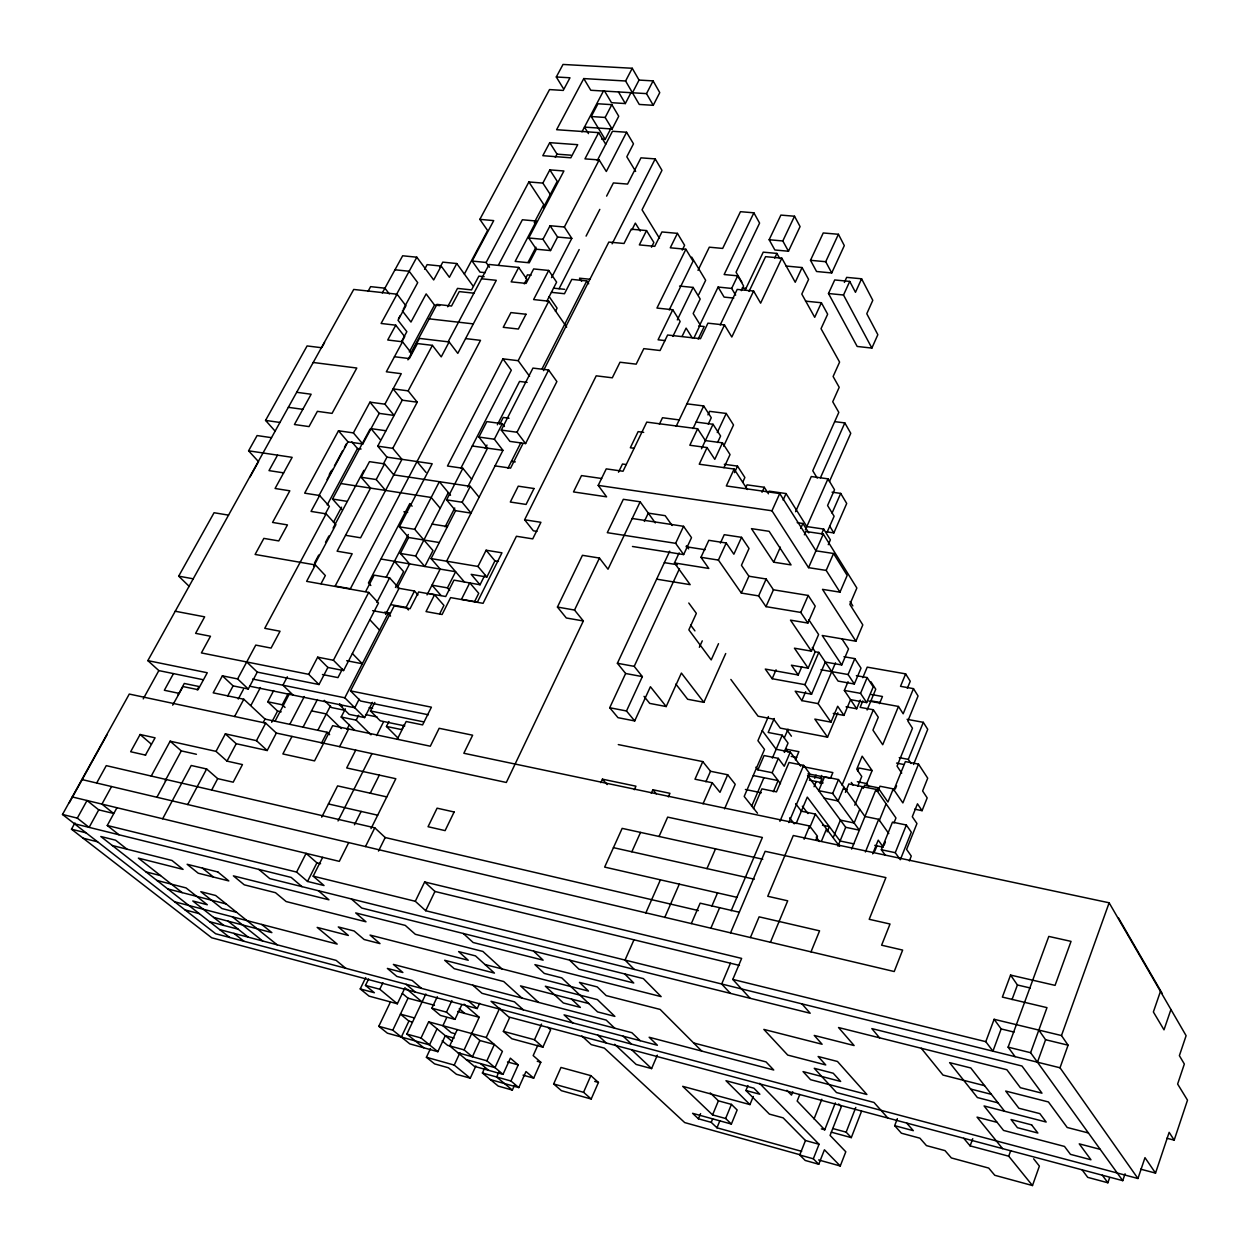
<?xml version="1.0" encoding="UTF-8"?>
<svg xmlns="http://www.w3.org/2000/svg" width="1250" height="1250" viewBox="0 0 1250 1250"><rect width="100%" height="100%" fill="white"/><g stroke="black" fill="none" stroke-linecap="round" stroke-linejoin="round"><path stroke-width="1.5" d="M1140.672 1169.172L1155.531 1173.094L1169.156 1132.344L1174.188 1140.125L1187.5 1100.172L1177.625 1084.031L1184.344 1064.031L1179.375 1055.656L1186.109 1035.688L1109.141 902.797L793.297 835.516L767.75 896.281L787.703 900.812L770.438 942.281M632.203 518.5L683.562 526.312L691.516 537.641L683.656 554.578L675.625 543.328L607.297 532.672L623.328 499.312L640.172 501.797L608.016 569.234L599.453 558.062L582.438 555.312L557.438 607.062L574.531 610.047L583.344 620.969L506.328 782.469L276.344 733.062L265.688 723.125L129.281 694.062L62.5 814.469L215.672 933.75L1137.953 1178.5L1144.984 1157.656L1155.531 1173.094M693.656 1042.969L766.031 1061.906L773.734 1070L649.141 1037.25L657.391 1045.234L491.047 1001.297L508.766 1016.984L1122.75 1180.656L1125.078 1173.781M1082.047 1169.797L1087.734 1177.359L1107.875 1182.766L1109.625 1177.672M1170.938 1009.5L1164 1029.828L1153.375 1011.969L1160.453 991.406M897.359 1118.641L894.672 1125.672L901.391 1133.203L919.922 1138.188L926.453 1145.609L945.031 1150.625L951.359 1157.938L988.719 1168.078L994.766 1175.281L1032.484 1185.547L1039.391 1166.094L1033.641 1158.797M1137.953 1178.5L1060.016 1067.781L1068.078 1045.188L1061.484 1035.547L994.125 1019.297L985.797 1041.672L992.938 1051.172L1001.156 1028.938L994.125 1019.297M1061.484 1035.547L1109.141 902.797M1032.484 1185.547L1008.719 1156.203L1010.672 1150.781M1037.453 1062.203L1045.578 1039.719L1038.828 1030.078M1122.75 1180.656L1030.609 1052.703L1046.984 1007.641L1002.375 997.094L1010.562 975.078L1055.062 985.375L1071.047 941.375L1048.797 936.422L1008.109 1047.156L1015.094 1056.656M1008.719 1156.203L970.109 1145.875L972.75 1138.703M1012.016 999.578L1017.422 984.984L1010.562 975.078M818.609 1159.953L840.266 1166L845.797 1151.781L830.078 1135.391L841.297 1106.797L838.672 1103.953M831.344 1132.188L851.297 1137.625L861.531 1111.281M851.297 1137.625L846.156 1132.156L855.781 1107.469M747.953 1085.547L745.922 1090.484L769.422 1114.125L783.141 1117.859L805.469 1140.516L799.734 1155L805.219 1160.453L818.75 1164.25L824.422 1149.781L840.266 1166M818.75 1164.25L813.328 1158.797L819.047 1144.266L759.547 1083.328M821.344 1128.875L824.734 1129.812L835.328 1102.891M814.031 1118.938L821.812 1099.297M914.641 809.172L922.078 810.672L927.188 797.875L922.609 790.984L927.719 778.203L918.516 764.125L905.375 761.594L893.625 790.562M909.344 860.938L911.281 856.062L906.609 849.422L916.953 823.531L912.297 816.734L917.469 803.828L922.078 810.672M906.359 825.016L911.312 832.203L900.313 859.75L895.266 852.688L906.359 825.016L892.469 822.156L881.344 849.734L885.437 855.391M799.781 1094.516L797.172 1101.047L824.734 1129.812M918.516 764.125L902.875 802.938L893.25 788.875L879.969 786.219L877.969 791.141M792.797 1091.828L791.484 1095.109L786.875 1090.312M872.672 853.859L878.234 840.141L883.297 847.188L874.781 845.375M874.734 851.266L876.781 846.203M913.547 764.484L927.734 729.328L923.312 722.328L907.062 719.328M883.984 845.484L885.359 842.078M893.938 822.984L895.953 817.984L876.047 789.375L848.891 783.938L845.422 792.344M865.406 851.984L878.672 819.312L864.953 816.484L838.469 779.562L824.547 776.781L818.734 790.656L832.672 793.484L859.359 830.156L845.703 827.297L807.547 775.469M879.281 820.625L886.094 803.828M893.25 788.875L887.922 802.031L878.031 787.766L864.625 785.094L863.266 788.422M895.281 789.016L896.578 785.828M911.016 763.5L908.297 759.375L923.312 722.328M811 951.859L819.578 930.844L759.109 916.844L750.406 937.547M876.672 791.109L878.031 787.766M710.234 1092.891L718.406 1100.828L731.438 1104.391L737.141 1109.984L731.375 1124.047L725.625 1118.5L712.578 1114.906L682.688 1086.328L749.953 1104.594L753.266 1096.484M907.344 688.344L910.25 681.266L905.641 673.875L867.219 667.141L862.781 677.719M859.766 809.25L854.141 822.969L840.422 820.125L833.328 837.312M905.641 673.875L900.516 686.328L913.469 688.641L903.172 713.781L898.453 706.453L868.75 701.031M851.641 849.047L876.047 789.375M857.719 786.312L861.766 776.469L856.734 769.266L862.156 756.172L872.109 770.578L866.75 783.594L868.734 786.422M801.672 1151.359L716.969 1127.797L719.828 1120.859M725.625 1118.5L731.438 1104.391M837.953 846.141L845.703 827.297M854.797 805.219L862.438 786.656M898.453 706.453L882.719 744.75L872.937 730.141L878.281 717.234L873.359 709.766L860.125 707.344L862.813 700.906M827.203 831.859L829.359 826.656L822.5 825.219M712.578 1114.906L718.406 1100.828M716.969 1127.797L711.234 1122.359L712.672 1118.875M857.641 771.25L858.969 768L872.109 770.578M867.109 709.984L875.75 689.219L870.844 681.672M832.672 793.484L838.469 779.562M711.234 1122.359L698.422 1118.797L700.594 1113.609M815.984 839.859L817.469 836.266L809.641 825.984L463.844 753.266L472.641 735.203L439.156 728.297L430.312 746.203L332.656 725.672L314.547 760.891L282.875 753.953L291.984 736.422M842.031 785.172L873.359 709.766M821.422 841.25L826.531 828.922M843.875 787.094L838.125 800.969L824.234 798.141M879.484 703.656L882.453 696.5L871.438 694.516M846.062 706.812L856.672 708.766L860.297 700.109M804.109 839.219L809.641 825.984M809.453 828.297L815.391 814.094L801.344 811.172L795.641 803.656M830.781 777.531L832.859 772.578L802.703 766.594M833.25 713.406L843.938 715.391L850.547 699.656L866.656 702.594L873.219 686.891L867.156 677.578L856.375 675.672M750.078 998.266L732.797 979.422L741.641 958.406L424.656 881.953L415.312 901.297L425.703 910.719L1060.016 1067.781M814.047 786.719L816.219 781.547M820.406 778.641L821.75 775.438M819.953 783.578L822.047 778.578L808.734 775.906M866.656 702.594L860.547 693.359L867.156 677.578M837.828 712.781L827.547 737.156L814.844 719.109L830.969 722.141L837.688 706.234L843.938 715.391M856.672 708.766L844.359 690.438L848.047 681.703M788.828 822.563L809.562 773.438L803.656 765.375L789.031 762.484L776.484 791.859L761.906 788.875L753.438 808.578M730.469 963.219L721.688 984.016L730.375 993.359M814.734 778.266L816.062 775.094M812.312 647.484L815.203 651.781L818.812 652.375L838.094 681.094L854.344 684L861.016 668.156L854.813 658.625L843.938 656.734M796.141 823.563L807.281 797.109L840.078 840.984L853.75 843.875M730.547 932.844L765.141 851.328L885.906 877.609L869.203 919.297L890.016 924.016L881.609 945.203L902.641 950.078L894.219 971.531L81.891 779.531M842.156 639.203L848.516 648.969L841.734 664.953L822.219 635.484L855.891 641.219L862.813 624.891L849.844 604.406L856.859 588.031L823.297 534.062L805.844 531.469L804.375 534.797M779.922 821.359L803.656 765.375M854.344 684L848.078 674.531L854.813 658.625M830.969 722.141L818.109 703.625L835.484 662.828M731.141 910.797L762.375 837.469L667.656 817.125L659.062 836.469M795.422 759.844L798.891 751.688L785.891 749.156L784.484 752.406M710.859 928.203L719.641 907.687M818.109 703.625L801.828 700.625L795.203 691.203L811.562 694.203L825.313 662.062L841.734 664.953M614.656 1044.281L636.156 1064.438L651.594 1068.594L657.344 1055.156M773.344 791.75L778.125 780.578L753.344 775.562M762.219 730.562L776.156 749.281L790.312 752.047L784.234 766.281L778.312 758.359L764.078 755.547L757.906 769.859L772.156 772.719L780.484 783.688M751.578 806.422L763.922 777.703M772.344 758.141L782.219 735.188L768.172 732.469L774.219 718.5M811.562 694.203L804.938 684.656L818.812 652.375M711.766 906.312L717.531 892.891M784.328 737.828L788.047 729.188M801.828 700.625L805.641 691.75M772.156 772.719L778.312 758.359M784.281 751.891L788.047 743.109L782.219 735.188M804.938 684.656L772.172 678.719L765.297 669.078L798.219 674.984L801.734 666.859M691.328 923.578L700.141 903.172L739.297 912.25M815.203 651.781L808.141 668.172L794.438 648.188L811.438 651.141L818.609 634.531L808.828 619.797M855.891 641.219L822.516 589.359L839.969 592.156L847.188 575.406L833.547 553.5L815.953 550.812L779.734 493.547L726.328 485.953L734.141 469.047L699.25 464.219L707.062 447.562L689.828 445.25L697.625 428.766L646.766 422.109L623.031 471.25L606.25 468.875L598.203 485.391L606.594 496.828L573.5 491.922L581.516 475.594L601.656 478.5M768.406 716.547L757.922 740.688L764.516 749.438L744.188 796.438L757.484 813.219M706.969 868.609L715.531 848.844M591.203 1099.016L598.438 1082.438L590.844 1075.641L560.984 1067.453L553.656 1083.969L561.438 1090.688L591.203 1099.016L583.562 1092.297L553.656 1083.969M839.969 592.156L826.188 570.406L833.547 553.5M724.562 808.859L735.234 784.312L727.688 774.766L710.516 771.266L702.781 761.609L618.297 744.594M811.438 651.141L790.5 620.141L807.875 623.062L815.219 606.156L808.219 595.453L773.453 589.797L766.172 579L748.906 576.219L741.438 565.297L749.031 548.469L741.547 537.328L724.25 534.688L720.406 543.094M583.562 1092.297L590.844 1075.641M664.734 917.484L679.297 884.156M727.688 774.766L720 792.344L712.281 782.766L694.984 779.203L702.781 761.609M828.266 544.672L830.375 539.844L823.703 529.078L806.828 526.578L786.062 493.562L769.047 491.141M826.953 531.891L833.859 532.906L846.719 503.469L840.703 493.406L832.062 492.188M807.875 623.062L800.797 612.438L808.219 595.453M772.172 678.719L776.062 669.797M703.031 803.813L712.281 782.766M821.578 533.938L823.703 529.078M832.062 513.078L840.703 493.406M826.188 570.406L808.547 567.656L823.297 534.062M827.188 532.031L834.109 516.25L827.578 505.516L834.516 489.766L827.969 478.828L811.281 476.531L795.594 511.688M829.453 481.484L850.766 433.312L844.828 422.906L835.188 421.703M633.984 939.797L625.031 960.078L634.266 969.422M645.797 913L660.422 879.828M705.891 781.781L710.516 771.266M820.438 477.781L844.828 422.906M800.797 612.438L765.984 606.641L773.453 589.797M800.688 528.406L802.875 523.484L797.188 522.641M805.391 529.797L827.969 478.828M668.359 796.875L669.953 793.328L652.875 789.75L651.297 793.281M765.984 606.641L758.625 595.906L766.172 579M773.672 562.188L751.484 528.656L769.125 531.312L791.047 564.906L773.672 562.188L780.375 547.141M861.594 278.797L855.469 292.297L849.734 281.406L834.719 279.953L828.484 293.516L857.172 346.453L871.875 348.078L877.844 334.688L866.781 313.734L872.797 300.328L861.594 278.797L846.672 277.375L844.375 282.422M523.047 1075.156L533.688 1078.125L540.797 1062.25L533.172 1055.594L537.922 1045.031M675.859 684.078L687.656 699.266L703.875 702.328L725.719 653.531M490.375 1079.578L518.797 1087.594L526 1071.547L533.688 1078.125M718.516 643.672L711.203 659.922L688.844 629.828L696.359 613.375L688.781 603.016M758.625 595.906L741.328 593.062L748.906 576.219M783.125 500.094L786.062 493.562M509.656 1017.547L503.359 1031.344L511.859 1038.75L542.891 1047.156L550.641 1029.859L547.875 1027.359M631.844 851.781L640.531 832.406M518.797 1087.594L510.953 1081.016L518.219 1064.891L510.359 1058.172L503.016 1074.359L474.375 1066.344L449.672 1045.906L457.25 1029.609M808.547 567.656L771.969 510.781L779.734 493.547M542.891 1047.156L534.516 1039.75L541.562 1024.109M484.609 1068.203L482.422 1073L498.234 1086.094L512.344 1090.078L514.734 1084.781M741.547 537.328L733.875 554.219L726.219 543L708.797 540.312L700.969 557.312L708.797 568.438L674.469 562.938L679.156 552.859M762.016 492.266L764.281 487.281L747.062 484.859L745.547 488.156M498.828 1072.172L496.641 1077L512.344 1090.078M644.031 696.359L649.688 703.391L666.188 706.547L681.391 673.062L703.875 702.328M634.344 789.719L635.938 786.188L602.422 779.172L600.812 782.656M699.359 647.297L702.281 640.828M871.875 348.078L843.516 295.016L849.734 281.406M503.016 1074.359L486.891 1060.812L494.359 1044.469L479.891 1040.516L471.688 1033.547M741.328 593.062L718.406 560.078L726.219 543M831.719 272.953L844.312 245.609L838.422 234.281L823.234 232.969L810.5 260.312L816.562 271.5L831.719 272.953L825.719 261.719L838.422 234.281M479.891 1040.516L472.406 1056.797L464.125 1049.891L449.672 1045.906M805.516 301.141L821.391 302.75L814.703 317.297L801.797 294.078L808.594 279.422L802.094 267.547L786 266.031M466.234 1059.609L495 1067.625L502.406 1051.359L486.219 1037.5L499.672 1008.203M742.641 482.375L744.875 477.5L737.5 466.109L724.328 464.281M430.5 1048.531L426.406 1057.281L434.578 1063.875L448.391 1067.766L456.422 1074.281L470.266 1078.188L475.875 1065.969M669.703 551.172L617.391 663.266L625.625 673.5L609.719 707.734L618 717.672L634.703 720.938L650.406 686.719L666.188 706.547M464.125 1049.891L479.203 1017.297L464.016 1004.156M734.484 472.641L737.5 466.109M634.703 720.938L626.5 710.984L642.359 676.609L634.203 666.359L617.391 663.266M723.953 467.688L730.047 454.562L722.484 442.859L705.375 440.594L697.625 428.766M634.203 666.359L679.484 568.641M74.953 822.922L71.484 829.203L211.703 937.781L477.203 1008.562L479.625 1003.312M470.266 1078.188L454.234 1065.094L459.953 1052.75M675.625 543.328L683.562 526.312M722.484 442.859L714.797 459.344L707.062 447.562M437.297 996.719L431.875 1008.203L440.438 1015.422L454.984 1019.359L461.875 1004.594M723.688 446.141L733.531 424.984L726.219 413.453L709.594 411.344L707.938 414.859M717.266 432.547L726.219 413.453M454.984 1019.359L446.484 1012.141L451.891 1000.594M446.672 1017.641L442.906 1025.703L451.219 1032.672L454.797 1033.656M717.562 442.516L720.609 436.016L713.031 424.281L696.062 422.078M802.094 267.547L795.234 282.25L781.844 258.172L765.578 256.656L749.047 291.453M390.25 1002.375L378.797 1026.297L392.797 1030.172L409.797 1043.875L437.844 1051.688L445.312 1035.688L454.141 1038.109M701.516 448.797L713.031 424.281M437.031 1028.797L429.5 1044.875L387.406 1033.188L378.797 1026.297M781.844 258.172L760.625 303.156L753.609 291.047L737.203 289.406L720.203 324.969M788.469 251.234L800.078 226.578L794.516 216.234L780.891 215.094L769.156 239.734L774.859 249.984L788.469 251.234L782.812 240.969L794.516 216.234M708.266 424.156L711.281 417.719L703.703 405.953L686.891 403.828M437.844 1051.688L421.047 1037.984L428.656 1021.828L486.219 1037.5M644.344 521.438L648.281 513.125L665.172 515.672L672.109 525.484M753.609 291.047L731.812 337.031L724.5 324.969L707.938 323.172L700.469 338.688L667.625 335.016L660.078 350.516L643.812 348.641L636.188 364.156L620 362.234L612.312 377.797L596.219 375.828L524.625 519.766L533.375 530.812L536.969 531.375M401.344 1037.062L408.906 1021.094L400.422 1014.125L414.5 1017.969M693 428.578L703.703 405.953M423.766 1047.781L406.875 1034.062L425.844 994M774.688 258.109L776.922 253.422L763.234 252.156L745.328 289.781M392.797 1030.172L408.016 998.188L402.344 993.437M365.703 977.641L360.234 988.922L369.078 996.141L397.344 1003.781L405.062 987.625M676.141 426.375L724.5 324.969M741.344 290.656L743.594 285.953L737.688 275.844L724.141 274.531L753.875 212.812L740.469 211.687L722.672 248.422L709.312 247.187L698.016 270.359M425.703 910.719L434.938 891.469L424.656 881.953M659.406 424.172L662.5 417.734L679.219 419.906M574.531 610.047L599.453 558.062M735.641 295.125L731.672 288.422L737.688 275.844M397.344 1003.781L379.781 989.25L382.922 982.734M699.812 325.016L718.109 287.062L731.672 288.422M694 337.828L700.219 324.922L693.172 313.516L700.188 299.016L693.125 287.422L679.562 286.062M698.172 339.062L704.203 326.531L698.594 325.922M360.234 988.922L374.375 992.734L365.484 985.422L368.641 978.922M682.156 336.25L686.109 328.109L692.203 337.828M618.516 472.203L622.469 464.016L626.172 464.547M677.312 319.891L693.125 287.422M672.875 336.406L680.141 321.484L672.766 309.75L656.953 308.062L685.891 249.25L670.281 247.797L677.422 233.359L661.938 231.953L654.75 246.344L639.344 244.906L646.531 230.578L631.25 229.203L624.031 243.484L608.828 242.078L543.469 370.641M698.75 294.531L705.656 280.297L691.703 257.109M672.766 309.75L658.078 339.797L665.172 340.609M669.219 309.922L693.078 261.172L685.891 249.25M682.25 250.094L684.609 245.297L677.422 233.359M378.5 851.078L385.203 837.531L374.797 827.828L106.266 765.641L96.672 783.016M365.484 846.562L374.797 827.828M474.641 601.516L478.719 593.312L469.75 582.828L461.5 599.297L477.391 602.094L501.953 552.812L486.125 550.219L477.969 566.469L486.859 577.031L494.938 560.844L486.125 550.219M651.484 247.219L653.859 242.469L646.531 230.578M371.016 828.609L395.828 778.719L346.703 767.953L355.734 750.125M404.25 724.656L401.75 729.625L386.453 726.453L388.953 721.5M354.453 824.766L361.141 811.422M370.266 793.203L379.328 775.109M397.281 739.266L406.156 721.516L422.594 724.891L431.406 707.188L350.531 690.891L394.219 605.875L410.062 608.719L418.625 591.969L434.562 594.781L443.938 605.391L439.703 613.766M348.703 842.594L339.312 861.359L72.219 796.938M430.047 593.766L445.719 596.516L454 580.125L480.031 584.766L484.844 575.141M522.797 443.906L510.562 468.141L495.047 465.891M376.609 735.547L383.172 722.562M631.953 229.797L635.328 223.109L640.266 231.078M525.594 443.562L556.875 381.562L548.609 370L532.953 368.094L501.281 430.094L509.922 441.391L525.594 443.562L517.016 432.25L501.281 430.094M307.531 881.453L316.922 862.828L306.094 853.359L296.609 872.078L307.531 881.453L324.031 885.531L313.172 876.156L322.641 857.344M338.031 820.953L371.969 753.609M612.109 243.828L655.219 158.891L640.969 157.844L627.578 184.078L613.391 182.938L606.609 196.125M321.719 817.172L337.594 785.891L386.781 796.906M434.562 594.781L426.031 611.594L442.094 614.5L450.609 597.609L483.063 603.328L516.422 536.266L532.734 538.875L540.922 522.312L524.625 519.766M517.016 432.25L548.609 370M449.703 590.453L447.453 587.875L455.625 571.719L381.281 559.078M507.969 468.203L520.938 442.531M339.203 704.547L349.109 714.359L364.625 717.578L372.359 702.359M427.031 594.906L440.172 569.094L431.078 558.594L455.578 510.687L446.609 499.859L462.859 468.266L447.469 466.016L502.938 358.844L518.188 360.688L529.562 376.297M542.25 368.453L586.781 280.922L571.797 279.391L564.469 293.719L551.422 292.344M404.781 725.891L380.25 720.812L370.469 710.969L374.797 702.438M504.422 426.5L502.297 423.703L486.859 421.609L478.906 437.063L494.359 439.219L502.953 450.344L446.594 561.203L464.531 582.109M359.125 699.25L354.781 707.75L249.891 686.234M408.453 609.953L406.109 607.391L414.484 591.031L399.031 588.297L389.594 577.828L374.188 575.156L365.703 591.453M467.656 487.078L487.563 448.156L478.906 437.063M499.797 424.266L503.266 417.453L509.031 418.234M455.578 510.687L471.047 513.109L462.141 502.25L470.266 486.344L393.781 474.844L384.516 463.891L369.469 461.656L361.156 477.266L370.547 488.125L337.109 551.203L352.172 553.766L335.172 586.031L350.391 588.734L480.516 340.344L465.578 338.594M494.359 439.219L502.297 423.703M346.984 729.312L349.453 724.484M339.625 746.656L348.625 729.031M370.969 734.812L356.172 720.156L358.672 715.234M559.062 288.734L579.156 249.578M586.078 236.109L599.812 209.375M605.734 144.25L598.656 132.625L556.609 129.703L583.766 78.578L625.594 81L639.25 104.438L653.25 105.313L659.766 92.609L653.094 80.891L639.047 80.078L632.25 68.266L563.016 64.453L556.297 76.984L563.422 88.609M354.734 730.359L341.188 717.031L345.375 708.875M445.109 526.844L454.75 508.016M485.25 448.453L486.984 445.047M497.359 424.797L519.547 381.438L527.109 382.391M555.438 311.344L557.094 308.125L549.172 296.625M395.453 587.453L403.609 571.625L394.438 561.312M397.219 587.891L409.578 563.891L400.359 553.438L408.609 537.5L399.359 526.828L432.188 463.766L386.969 457.141L377.734 446.156L402.234 400.188L393.109 388.891L408.156 390.859L417.219 402.187L392.766 448.328L401.953 459.344L360.594 537.797L345.547 535.297M385.578 614.438L399.031 588.297M399.359 526.828L414.703 529.328L432.984 550.547L424.828 566.484L415.656 556L448.312 492.578M460.797 468.328L511.297 370.203L502.938 358.844M546.688 301.469L556.625 282.156L548.688 270.453L533.641 268.938L526.109 283.406L511.156 281.859L518.703 267.438L489.125 264.469L448.156 341.75M321.391 743.328L327.078 732.25L265.047 719.094L243.812 699.234L213.203 692.844L222.391 675.828L237.625 678.938L248.266 689L257.281 672.109L319 684.531L327.875 667.453L317.672 657.172L308.688 674.328L319 684.531M364.625 717.578L344.812 697.797L388.156 613.516L372.609 610.672M518.188 360.688L548.781 301.203L533.609 299.562L548.688 270.453M342.328 669.172L337.969 677.609L322.453 674.531M376.859 602.438L389.594 577.828M414.703 529.328L439.359 481.703L450.516 495.266M327.875 667.453L343.578 670.547L378.484 603.031L368.703 592.422L306.625 581.359L315.375 564.938L255.109 554.453L263.859 538.391L278.766 540.922L287.453 524.906L272.562 522.438L289.828 490.812L275.078 488.484L292.156 457.344L248.594 450.812L257.094 435.562L271.5 437.672M317.859 730.281L330.5 705.828M551.531 277.641L571.812 238.359L564.359 227.016L550.062 225.719L542.969 239.312L550.531 250.578L557.562 237.031L550.062 225.719M597.266 160.562L612.469 131.281L626.578 132.25L606.312 171.5L599.172 159.938L584.953 158.875L598.656 132.625M653.25 105.313L646.516 93.625L653.094 80.891M343.578 670.547L333.422 660.25L368.703 592.422M601.75 139.188L605.188 139.438L610.953 128.344M588.453 133.594L584.469 127.094L612.109 129L618.734 116.25L611.844 104.656L597.938 103.781L591.234 116.531L605.188 139.438M604.594 91.094L611.5 102.688L625.328 103.562L631.062 92.516M303.062 727.156L317.406 699.547M632.453 92.781L639.047 80.078M564.359 227.016L599.172 159.938M386.203 577.219L408.328 534.5M550.297 194.484L542.859 183.094L549.844 169.875L563.906 170.984L528.734 237.984L536.344 249.219L529.25 262.797L515.156 261.391L536.359 221.031L522.391 219.766L498.453 265.094M612.109 129L605.156 117.453L611.844 104.656M289.797 724.344L304.312 696.547M625.594 81L632.25 68.266M525.781 278.016L527.422 274.859L531.094 275.234M524.281 283.875L526.766 279.078L518.703 267.438M151.234 776.062L170.156 741.188L216.031 751.375L225.344 733.875L236.219 743.719L267.203 750.516L276.344 733.062M528.078 262.328L535.969 247.219M225.344 733.875L256.469 740.656L265.688 723.125M271.688 722.281L277.578 711.078L281.188 711.828M534.25 222.656L543.766 204.547L528.875 181.953L486.125 262.469L489.484 267.219M581.953 131.875L603.516 90.859M285.047 707.453L282.266 704.781L288.156 693.547M543.344 207.719L557.219 181.312L549.844 169.875M275.031 721.219L289.578 693.516M277.578 711.078L267.781 701.781L273.688 690.578M555.328 157.406L557.047 154.156L549.734 142.656L542.812 155.688L570.828 157.797L577.703 144.688L549.734 142.656M263.234 722.516L265.047 719.094M287.328 676.812L282.906 685.203L293.125 695.094M383.344 464L386.969 457.141M211.766 789.859L217.703 778.641L233.188 782.188L242.453 764.578L227 761.125L216.031 751.375M227 761.125L236.219 743.719M321.016 583.719L325.344 575.547L315.375 564.938M385.562 490.438L376.219 479.547L384.516 463.891M407.922 359.859L419.422 338.406L449.141 341.938L441.234 356.875L432.406 345.359L417.406 343.562L409.359 358.578L394.453 356.734M187.703 804.531L206.641 768.984L217.703 778.641M234.609 716.5L243.812 699.234M408.156 390.859L432.406 345.359M250.984 705.281L260.406 687.547M464.359 274.094L487.625 230.531L479.844 219.359L549.531 89.578L563.234 90.422L569.984 77.781L556.297 76.984M238.25 699.047L243.406 689.391M447.688 306.797L457.516 288.406L471.547 289.891L478.859 276.141L484.141 276.688M485.25 272.672L480.016 272.125L472.125 261.062L493.719 220.609L479.844 219.359M333.453 522.359L341.562 507.188M314.484 563.016L318.734 555.047M325.516 542.328L328.906 535.984M333.109 528.078L363.906 470.344M313.625 566.406L335.891 524.641L326.125 513.844L311.047 511.406L319.625 495.516L304.672 493.156L338.5 430.781L353.391 432.906L362.797 444L379.219 413.375L369.953 402.156L353.391 432.906M327.219 504.891L357.484 448.516L351.828 441.891M409.312 351.984L434.5 305.047L426.156 293.906L410.969 322.062L402.375 310.906M440.016 267.281L442.797 262.141L456.781 263.547L449.391 277.297L441.188 266.078L427.125 264.641L424.625 269.25M342.016 509.656L332.531 499.047L370.031 429.141M410.906 352.906L436.938 304.391L451.531 306.016L459.234 291.594L473.906 293.172M227.656 696.047L233.094 685.875L248.266 689M325.125 514.266L329.375 506.344L319.625 495.516M162.672 818.766L191.219 765.484L206.641 768.984M237.625 678.938L255.766 645.094L271.078 648.078L280.047 631.234L264.75 628.328L326.125 513.844M379.219 413.375L394.109 415.422L384.922 404.172L401.266 373.688L386.344 371.781L402.516 341.781L387.734 340L395.766 325.188L381.094 323.469L397.062 294.203L353.719 289.453L147.844 660.625L158.844 670.594L203.078 679.703M327.062 479.562L332.594 469.328M334.438 465.906L342.672 450.641M344.484 447.266L346.312 443.891M401.609 341.391L406.844 331.672L398.031 320.297L405.922 305.766L397.062 294.203M165.141 780.844L181.297 750.891L196.422 754.281M318.703 496.125L347.969 441.859L338.5 430.781M402.062 341.578L404.703 336.656L395.766 325.188M156.906 797.266L166.438 779.578M441.188 266.078L433.688 279.953L416.828 257.203L402.656 255.781L382.281 292.969M329.297 474.406L331.109 471.047M403.234 309.328L417.703 282.656L409.172 271.266L394.969 269.781M197.172 689.844L198.984 686.516L184.281 683.469L177.953 695.078M398.484 318.75L400.234 315.547M396.281 294.875L416.828 257.203M118.969 834.766L107.266 825.484L116.953 807.734M145.422 755.109L155.078 737.828L140.109 734.5L130.656 751.734L145.641 755.141M172.672 705.156L183.047 686.562L198.078 689.688L207.266 672.75L147.844 660.625M111.563 786.547L101.937 804.109L113.594 813.453L98.734 809.859L89.125 827.375L77.312 818.125L62.5 814.469M173.484 673.609L164.344 690.266L179.109 693.375M77.312 818.125L87.031 800.516L98.734 809.859M143.234 698.875L158.844 670.594M277.531 455.156L269 470.609L283.641 472.859M368 291.406L370.625 286.641L384.906 288.188L389.297 293.906M69.359 802.719L107.297 734.312M250.047 476.922L258.516 461.656L248.594 450.812M321.859 347.453L324.547 342.594M189.297 586.469L178.688 576.156L214.062 512.734L228.547 515.141M275.312 431.359L265.562 420.406L307.094 345.938L321.406 347.703M646.516 93.625L590.797 90.266L583.766 78.578M591.234 116.531L605.156 117.453M557.047 154.156L570.938 155.188M528.875 181.953L542.859 183.094M769.156 239.734L782.812 240.969M810.5 260.312L825.719 261.719M557.562 237.031L571.812 238.359M528.734 237.984L542.969 239.312M536.344 249.219L550.531 250.578M828.484 293.516L843.516 295.016M472.125 261.062L486.125 262.469M742.203 287.984L745.953 288.359M590.328 279.297L579.531 278.203L581.625 281.344M733.75 298.094L724.094 297.094L718.109 287.062M481.547 278.781L496.297 280.312L457.797 353.375L449.141 341.938M553.609 288.172L564.656 289.328M434.5 305.047L439.797 305.625M429.188 318.844L473.328 323.891M313.219 362.484L356.797 368.031L332.047 413.375L317.391 411.344L309.016 426.594L294.438 424.516L311.141 394.234L296.672 392.297M402.234 400.188L417.219 402.187M643.688 432.359L638.141 431.625L630.328 447.766L634.031 448.281M369.953 402.156L384.922 404.172M288.344 407.328L302.812 409.328M385.953 430.75L371.031 428.641L380.266 439.672M472.281 446L502.953 450.344M265.562 420.406L279.953 422.453M511.438 461.312L515.297 461.875M347.969 441.859L362.797 444M377.734 446.156L392.766 448.328M357.484 448.516L361.062 449.031M598.203 485.391L771.969 510.781M361.156 477.266L376.219 479.547M340.844 483.531L431.187 497.469L440.219 508.297M446.609 499.859L462.141 502.25M686.062 546.734L705.078 549.719M332.531 499.047L347.344 501.391M632.469 546.484L683.656 554.578M700.969 557.312L718.406 560.078M403.891 511.797L407.641 512.391M432.094 524.094L447.469 526.562M664.344 562.641L677.312 564.734M408.609 537.5L439.297 542.531M656.641 579.156L690.156 584.656L674.469 562.938M494.938 560.844L498.438 561.422M400.359 553.438L415.656 556M431.078 558.594L477.969 566.469M486.859 577.031L471.188 574.359L480.031 584.766M447.453 587.875L431.984 585.188L441.031 595.484M583.344 620.969L566.312 617.984L557.438 607.062M820.922 669.719L848.078 674.531M808.141 668.172L791.422 665.203L798.219 674.984M390.656 604.609L406.109 607.391M844.359 690.438L860.547 693.359M384.75 612.078L390.484 613.125M870.75 700.797L879.875 702.453M178.688 576.156L193.219 578.812M625.625 673.5L642.359 676.609M175.234 611.234L204.656 616.844L195.609 633.344L210.484 636.25L201.391 652.922L308.688 674.328M827.547 737.156L780.25 728.109L773.719 719.172L758.078 716.219L730.859 679.438M899.234 757.625L908.297 759.375M896.578 763.109L903.797 764.5M609.719 707.734L626.5 710.984M346.703 660.719L362.312 663.766L352.391 653.516M317.672 657.172L333.422 660.25M791.219 756.391L796.781 757.484M857.375 781.719L866.75 783.594M807.984 773.797L830.484 778.281M809.359 780.172L823.109 782.922M844 789.172L847.359 789.844M252.609 679.047L344.812 697.797M428.375 714.781L360.562 701L350.531 690.891M369.141 707.641L372.578 708.344M370.469 710.969L423.594 721.859M745.406 789.484L761.312 792.766M344.719 710.266L331.547 707.562L324.234 700.359M365.562 714.578L377 716.938M267.781 701.781L282.266 704.781M311.516 710.875L326.297 713.938L341.281 728.578M341.188 717.031L356.172 720.156M881.344 849.734L895.266 852.688M762.781 859.219L622.156 828.375L604.656 867.094L736.891 897.312M613.438 847.656L754.297 879.203M328.438 803.953L377.672 815.203M385.203 837.531L698.391 910.578M1017.422 984.984L1030.25 987.984M316.922 862.828L320.578 863.719M434.938 891.469L739.453 965.406M1001.156 1028.938L1014.062 1032.078M1045.578 1039.719L1068.078 1045.188M107.266 825.484L296.609 872.078M313.172 876.156L415.312 901.297M732.797 979.422L985.797 1041.672M1008.109 1047.156L1030.609 1052.703M74.375 823.719L291.156 877.406L302.016 886.641M71.484 829.203L86.094 832.844M83.109 838.203L97.656 841.844M112.312 845.516L171.969 860.469L183.094 869.406L138.375 858.125L182.172 892.625M145.969 871.875L160.547 875.594M984.625 1085.688L942.984 1075.062L921.266 1048.266M1166.844 1138.25L1174.188 1140.125M156.891 880.438L186.062 887.922L207.312 904.75L192.781 900.984L223.828 925.438M485.031 964.547L588.484 991.062L579.453 982.391L597.25 986.922L606.203 995.609L660.156 1009.438L701.734 1051.078M970.609 1089.016L991.391 1094.344M167.688 888.891L226.234 903.984M998.047 1102.859L977.391 1097.547L949.609 1062.641L970.781 1067.969L1004.609 1111.266M236.672 912.344L221.938 908.531L200.813 891.687L215.656 895.5L277.141 944.797M588.797 1003.562L520.5 985.875L538.562 1002.406M1088.406 1132.969L1067.203 1127.484L1048.422 1101.953L1005.703 1091.062L1018.859 1108.234L1039.859 1113.641L1046.156 1122.031L984.078 1105.953L1003.547 1130.422L1064.5 1146.438L1070.438 1154.344L1090.953 1159.766L1079.25 1143.859L1100.203 1149.344M174.609 901.781L337.188 944.094L317.172 927.406L348.359 935.453L338.281 926.938L354.109 930.984L364.125 939.516L380 943.609L370.062 935.078L468.234 960.25L458.609 951.578L475.484 955.891L494.453 973.094L444.672 960.266L454.203 968.688L503.734 981.531L521.953 998.062M185.062 909.922L199.297 913.641M213.609 917.375L271.875 932.625L261.75 924.453M997.156 1122.375L977.047 1117.125L1002.562 1148.609M209.562 921.688L238.188 929.203M219.719 929.625L336.156 960.391L345.734 968.266M894.672 1125.672L913.328 1130.672L906.625 1123.031M365.484 985.422L379.781 989.25M408.016 998.188L434.453 1005.281M457.609 1011.5L479.203 1017.297M745.922 1090.484L759.844 1094.234L753.875 1088.172L725.969 1080.703L749.953 1104.594M431.875 1008.203L446.484 1012.141M503.359 1031.344L534.516 1039.75M832.781 1128.531L846.156 1132.156M408.906 1021.094L412.406 1022.062M537.25 1061.281L540.797 1062.25M594.703 1081.406L598.438 1082.438M805.469 1140.516L819.047 1144.266M406.875 1034.062L421.047 1037.984M451.125 1046.328L447.641 1045.375L442.203 1040.875M507.5 1061.938L518.219 1064.891M731.375 1124.047L692.594 1113.312L698.422 1118.797M458 1052.797L486.891 1060.812M800.422 1154.875L684.703 1122.578L604.359 1048.125L591.234 1044.609L581.859 1035.984M799.734 1155L813.328 1158.797M426.406 1057.281L454.234 1065.094M482.422 1073L510.953 1081.016M229.734 937.484L100.797 836.5L115.609 840.203L127.062 849.219M233.922 933.375L243.891 941.234M228.031 921.156L248.234 937.156M232.312 916.797L262.641 940.969M202.438 868.109L213.453 877.063M480.578 1063.609L488.656 1070.344M428.656 1021.828L452.125 1041.359M258.797 869.391L269.781 878.609L810.188 1013.25L801.969 1003.891M406.484 988.828L422.078 1001.953M406.141 984.297L415.359 992.078M421.516 988.375L412.25 980.484L396.812 976.406L387.375 968.422L402.875 972.5L393.375 964.406L606.203 1020.094L614.734 1028.203M318.312 890.703L328.938 899.812L233.375 875.859L244.266 884.828L275.516 892.703L286.141 901.547L365.984 921.797L355.703 912.922L405.281 925.406L415.328 934.297L482.875 951.437L501.953 968.891M459.25 1008.672L464.781 1013.422M140.109 734.5L151.375 744.188M170.156 741.188L181.297 750.891M351.281 898.906L361.766 908.047L643.344 978.609L661.141 996.625L534.906 964.625L544.266 973.422L561.781 977.891L597.562 1011.891L614.875 1016.391L597.406 999.625L545.344 986.219L563.328 1002.969L580.375 1007.406L571.531 999.094M468.25 1000.781L477.203 1008.562M472.859 985.219L482.016 993.312L514.484 1001.844L523.359 1009.844M463.281 933.484L473.141 942.516L543.125 960.156L533.609 951.109M256.469 740.656L267.203 750.516M572.719 1022.875L564.062 1014.875L631.875 1032.703L640.203 1040.703M597.859 1035.172L606.219 1042.953M222.391 675.828L233.094 685.875M631.547 1049.641L651.594 1068.594M623.141 1036.188L631.453 1044.078M246.719 661.969L257.281 672.109M327.078 732.25L329.625 734.703M569.609 960.141L578.953 969.188L633.75 983L624.688 973.938M339.672 703.797L342.438 706.547M386.453 726.453L398.422 738.5M369.844 619.75L379.594 630.156M388.156 613.516L390.547 616.094M370.828 585.5L368.453 582.922L409.828 503.531L412.094 506.187M414.484 591.031L417.953 594.906M887.875 1118.047L873.984 1102.453L836.5 1092.547L814.266 1068.297L833.25 1073.25L840.656 1081.438L803.047 1071.594L810.562 1079.688L866.891 1094.484L837.469 1061.484L818.125 1056.5L825.734 1064.938L787.719 1055.078L763.859 1029.406L822.109 1044.25L814.25 1035.438L854.125 1045.547L838.531 1027.531L1006.875 1069.734L1020.375 1087.703L1041.969 1093.172L1021.969 1066.016L871.828 1028.594L879.547 1037.812M602.422 779.172L607.156 784.562M652.875 789.75L656.328 793.797M963.734 1138.266L970.109 1145.875M417.016 461.547L426.031 472.438M470.266 486.344L479.094 497.266M462.859 468.266L471.672 479.234M402.516 341.781L411.484 353.234M789.641 817.859L794.25 823.828M755.875 767.203L757.906 769.859M816.219 837.156L819.562 841.547M802.359 806.203L807.938 813.578M815.391 814.094L839.578 846.312M690.656 625.109L694.922 630.875M785.891 749.156L788.016 752.047M1102.312 1175.203L1107.875 1182.766M790.312 752.047L800.703 766.188M787.156 730.328L791.438 736.203M456.781 263.547L472.813 285.719M640.172 501.797L655.297 522.922M851.297 782.438L853.312 785.297M686.438 545.734L688.656 548.859M878.672 819.312L888.781 833.578M548.781 301.203L566.672 327.141M901.734 773.109L897.047 766.125L912.469 728.234L907.844 721.031L918.062 695.984L913.469 688.641M586.781 280.922L588.688 283.797M734.141 469.047L747.422 489.516M764.281 487.281L768.438 493.781M802.875 523.484L808.797 532.875M850.078 601.531L852.844 605.922M829.766 526.281L833.859 532.906M659.5 238.344L642.047 209.812L661.969 170.344L655.219 158.891M817.219 478.094L812.766 470.75L838.812 412.391L832.734 401.75L839.203 387.312L833.109 376.5L839.594 362.094L821.031 328.688L827.656 314.203L821.391 302.75M635.641 171.406L626.812 156.781L633.484 143.812L626.578 132.25M618.484 91.938L625.328 103.562M741.891 282.203L736.047 272.188L759.594 223.094L753.875 212.812M1118.516 918L1162.266 993.594M776.922 253.422L779.766 258.531M454.125 811.984L445.109 830.625L428.047 826.719L437.094 808.172L454.125 811.984M534.016 488.516L526.078 504.437L510.313 502.031L518.266 486.172L534.016 488.516M526.016 314.25L518.359 329.031L503.25 327.312L510.922 312.594L526.016 314.25M217.844 871.969L187.141 864.281L198.219 873.219L228.812 880.922L217.844 871.969M1031.625 1124.891L1011.063 1119.531L1017.438 1127.688L1037.875 1133.031L1031.625 1124.891"/></g></svg>
